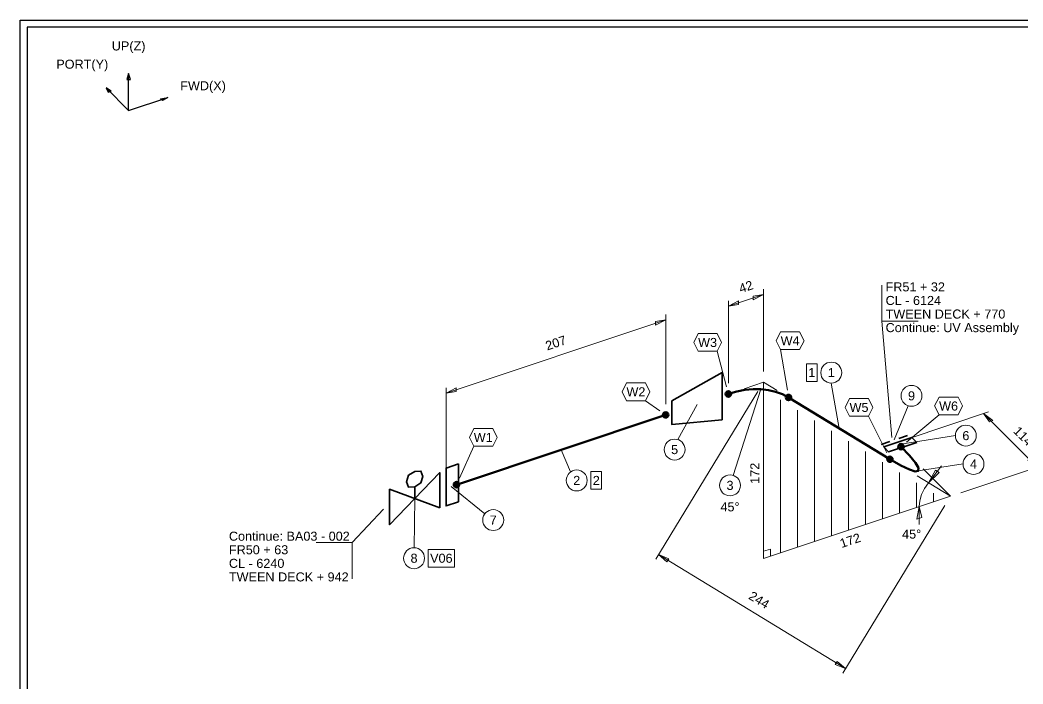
# Model space of a CAD drawing. Header units: millimetres. Extents: x 0 to 420, y 0 to 297.
# Drawn here: x 0 to 277.1, y 113.6 to 297 of the extents above; entities that cross this region are included whole.
import ezdxf
from ezdxf.enums import TextEntityAlignment as Align

# ---------------------------------------------------------------- set-up
doc = ezdxf.new("R2010")
doc.units = ezdxf.units.MM
for name, color, linetype in [('I_Coordinates', 11, 'Continuous'), ('I_CutNumbers', 10, 'Continuous'), ('I_Dimensions', 4, 'Continuous'), ('I_OtherComponents', 2, 'Continuous'), ('I_PartNumbers', 9, 'Continuous'), ('I_Pipes', 1, 'Continuous'), ('I_Tags', 8, 'Continuous'), ('I_Triangles', 5, 'Continuous'), ('SymbolsOnDrawingSheet', 1, 'Continuous')]:
    doc.layers.add(name, color=color, linetype=linetype)
doc.styles.add('Cadmatic Default Text', font='arial.ttf')

# ---------------------------------------------------------------- blocks, each defined once
blk = doc.blocks.new('BA01728716175_PRT_17_3')
at = {"layer": 'I_OtherComponents', "linetype": 'ByBlock', "lineweight": 35, "flags": 128}
blk.add_lwpolyline([(195.77, 157.02), (194.4, 158.4), (186.64, 155.81), (188.01, 154.44), (195.77, 157.02)], dxfattribs=at)
at = {"layer": 'I_OtherComponents', "linetype": 'ByBlock', "lineweight": 50}
for radius in [0.75, 0.375]:
    blk.add_circle((191.44, 155.86), radius, dxfattribs=at)
blk = doc.blocks.new('BA01728716175_PRT_18_3')
at = {"layer": 'I_Pipes', "linetype": 'ByBlock', "lineweight": 0}
for q in [(197.59, 149.71), (195.9, 147.8)]:
    blk.add_line((205.11, 142.19), q, dxfattribs=at)
at = {"layer": 'I_Pipes', "linetype": 'ByBlock', "lineweight": 50, "flags": 128}
blk.add_lwpolyline([(191.44, 155.86), (193.79, 153.39), (195.4, 151.4), (196.22, 149.98), (196.21, 149.18), (195.37, 149.03), (193.74, 149.53), (191.37, 150.66), (188.37, 152.39)], dxfattribs=at)
at = {"layer": 'I_Pipes', "linetype": 'ByBlock', "lineweight": 50}
for centre, radius in [((191.44, 155.86), 0.75), ((191.44, 155.86), 0.375), ((188.37, 152.39), 0.75), ((188.37, 152.39), 0.375)]:
    blk.add_circle(centre, radius, dxfattribs=at)
blk = doc.blocks.new('BA01728716175_PRT_19_3')
at = {"layer": 'I_Pipes', "linetype": 'ByBlock', "lineweight": 50}
blk.add_line((188.37, 152.39), (160.35, 169.46), dxfattribs=at)
blk = doc.blocks.new('BA01728716175_PRT_20_3')
at = {"layer": 'I_Pipes', "linetype": 'ByBlock', "lineweight": 0}
for q in [(148.11, 171.88), (157.25, 171.35)]:
    blk.add_line((153.46, 173.66), q, dxfattribs=at)
at = {"layer": 'I_Pipes', "linetype": 'ByBlock', "lineweight": 50, "flags": 128}
blk.add_lwpolyline([(160.35, 169.46), (158.64, 170.36), (156.79, 171.03), (154.81, 171.49), (152.72, 171.73), (150.55, 171.74), (148.31, 171.52), (146.03, 171.08), (143.72, 170.42)], dxfattribs=at)
at = {"layer": 'I_Pipes', "linetype": 'ByBlock', "lineweight": 50}
for centre, radius in [((143.72, 170.42), 0.75), ((143.72, 170.42), 0.375), ((160.35, 169.46), 0.75), ((160.35, 169.46), 0.375)]:
    blk.add_circle(centre, radius, dxfattribs=at)
blk = doc.blocks.new('BA01728716175_PRT_21_3')
at = {"layer": 'I_OtherComponents', "linetype": 'ByBlock', "lineweight": 35, "flags": 128}
blk.add_lwpolyline([(141.99, 169.84), (141.99, 176.37), (128.13, 168.49), (128.13, 161.95), (141.99, 163.31), (141.99, 169.84)], dxfattribs=at)
at = {"layer": 'I_OtherComponents', "linetype": 'ByBlock', "lineweight": 50}
for centre, radius in [((143.72, 170.42), 0.75), ((143.72, 170.42), 0.375), ((126.4, 164.64), 0.75), ((126.4, 164.64), 0.375)]:
    blk.add_circle(centre, radius, dxfattribs=at)
blk = doc.blocks.new('BA01728716175_PRT_22_3')
at = {"layer": 'I_Pipes', "linetype": 'ByBlock', "lineweight": 50}
blk.add_line((126.4, 164.64), (68.59, 145.37), dxfattribs=at)
blk = doc.blocks.new('BA01728716175_PRT_23_3')
at = {"layer": 'I_OtherComponents', "linetype": 'ByBlock', "lineweight": 35, "flags": 128}
blk.add_lwpolyline([(69.11, 151.1), (65.71, 149.96), (65.71, 139.51), (69.11, 140.65), (69.11, 151.1)], dxfattribs=at)
at = {"layer": 'I_OtherComponents', "linetype": 'ByBlock', "lineweight": 50}
for radius in [0.75, 0.375]:
    blk.add_circle((68.59, 145.37), radius, dxfattribs=at)
blk = doc.blocks.new('BA01728716175_PRT_24_3')
at = {"layer": 'I_OtherComponents', "linetype": 'ByBlock', "lineweight": 35, "flags": 128}
for points in [[(63.97, 138.93), (63.97, 148.73), (50.12, 134.31), (50.12, 144.11), (63.97, 138.93)], [(57.05, 144.79), (58.78, 145.86), (59.3, 147.66), (58.78, 149.12), (57.05, 149.03), (55.31, 147.97), (54.79, 146.16), (55.31, 144.7), (57.05, 144.79), (57.05, 141.52)]]:
    blk.add_lwpolyline(points, dxfattribs=at)
at = {"layer": 'I_OtherComponents', "flags": 1}
blk.add_attdef('ValvePos', (57.05, 141.52), '', height=2.5, dxfattribs=at)
blk = doc.blocks.new('BA01728716175_PRT_153_3')
at = {"layer": 'I_OtherComponents', "linetype": 'ByBlock', "lineweight": 35}
for p, q in [((190.79, 158.13), (193.21, 158.94)), ((185.94, 156.51), (188.36, 157.32))]:
    blk.add_line(p, q, dxfattribs=at)
blk = doc.blocks.new('BA01728716175_TRI_0_3')
at = {"layer": 'I_Triangles', "linetype": 'ByBlock', "lineweight": 0}
for p, q in [((158.16, 126.54), (158.16, 168.8)), ((162.85, 128.1), (162.85, 165.94)), ((167.55, 129.67), (167.55, 163.08)), ((172.25, 131.23), (172.25, 160.22)), ((176.94, 132.8), (176.94, 157.36)), ((181.64, 134.36), (181.64, 154.49)), ((186.33, 135.93), (186.33, 151.63)), ((191.03, 137.49), (191.03, 148.77)), ((195.72, 139.06), (195.72, 145.91)), ((200.42, 140.62), (200.42, 143.05))]:
    blk.add_line(p, q, dxfattribs=at)
at = {"layer": 'I_Triangles', "linetype": 'ByBlock', "lineweight": 0, "flags": 128}
for points in [[(205.11, 142.19), (153.46, 124.97), (153.46, 173.66)], [(202.66, 150.61), (198.99, 145.92), (201.93, 148.75), (200.95, 149.34), (198.99, 145.92), (197.91, 144.32), (197.11, 142.64), (196.62, 140.95), (196.45, 139.3), (197.15, 136.27), (195.76, 135.8), (196.45, 139.3), (196.45, 134.4)], [(155.36, 125.6), (155.36, 127.6), (153.46, 126.97)]]:
    blk.add_lwpolyline(points, dxfattribs=at)
at = {"layer": 'I_Triangles', "linetype": 'ByBlock', "lineweight": 0, "style": 'Cadmatic Default Text'}
for rotation, p in [(90, (151.04, 148.51)), (18.435, (177.39, 129.95))]:
    blk.add_text('172', height=2.5, rotation=rotation, dxfattribs=at).set_placement(p, align=Align.MIDDLE_CENTER)
blk.add_text('45°', height=2.5, dxfattribs=at).set_placement((194.37, 131.72), align=Align.MIDDLE_CENTER)
blk = doc.blocks.new('BA01728716175_DIM_0_3')
at = {"layer": 'I_Dimensions', "linetype": 'ByBlock', "lineweight": 0}
for p, q in [((151.9, 171.1), (123.67, 124.78)), ((175.32, 93.3), (203.55, 139.63)), ((124.45, 126.06), (176.1, 94.58))]:
    blk.add_line(p, q, dxfattribs=at)
at = {"layer": 'I_Dimensions', "linetype": 'ByBlock', "lineweight": 0, "flags": 128}
for points in [[(124.45, 126.06), (126.75, 124.07), (127.27, 124.92), (124.45, 126.06)], [(176.1, 94.58), (173.28, 95.72), (173.8, 96.57), (176.1, 94.58)]]:
    blk.add_lwpolyline(points, dxfattribs=at)
at = {"layer": 'I_Dimensions', "linetype": 'ByBlock', "lineweight": 0, "style": 'Cadmatic Default Text'}
blk.add_text('244', height=2.5, rotation=328.6407, dxfattribs=at).set_placement((152.23, 113.52), align=Align.MIDDLE_CENTER)
blk = doc.blocks.new('BA01728716175_DIM_1_3')
at = {"layer": 'I_Dimensions', "linetype": 'ByBlock', "lineweight": 0}
for p, q in [((193.12, 157.97), (215.65, 165.49)), ((214.23, 165.01), (229.07, 150.17)), ((230.49, 150.65), (207.96, 143.14))]:
    blk.add_line(p, q, dxfattribs=at)
at = {"layer": 'I_Dimensions', "linetype": 'ByBlock', "lineweight": 0, "flags": 128}
for points in [[(214.23, 165.01), (215.88, 162.73), (216.82, 163.05), (214.23, 165.01)], [(229.07, 150.17), (226.47, 152.13), (227.42, 152.45), (229.07, 150.17)]]:
    blk.add_lwpolyline(points, dxfattribs=at)
at = {"layer": 'I_Dimensions', "linetype": 'ByBlock', "lineweight": 0, "style": 'Cadmatic Default Text'}
blk.add_text('114', height=2.5, rotation=315, dxfattribs=at).set_placement((225.21, 158.78), align=Align.MIDDLE_CENTER)
blk = doc.blocks.new('BA01728716175_DIM_2_3')
at = {"layer": 'I_Dimensions', "linetype": 'ByBlock', "lineweight": 0}
for p, q in [((126.4, 192.39), (126.4, 167.64)), ((65.71, 170.66), (126.4, 190.89)), ((65.71, 147.41), (65.71, 172.16))]:
    blk.add_line(p, q, dxfattribs=at)
at = {"layer": 'I_Dimensions', "linetype": 'ByBlock', "lineweight": 0, "flags": 128}
for points in [[(126.4, 190.89), (123.55, 189.44), (123.55, 190.44), (126.4, 190.89)], [(65.71, 170.66), (68.55, 171.11), (68.55, 172.11), (65.71, 170.66)]]:
    blk.add_lwpolyline(points, dxfattribs=at)
at = {"layer": 'I_Dimensions', "linetype": 'ByBlock', "lineweight": 0, "style": 'Cadmatic Default Text'}
blk.add_text('207', height=2.5, rotation=18.435, dxfattribs=at).set_placement((96.05, 184.53), align=Align.MIDDLE_CENTER)
blk = doc.blocks.new('BA01728716175_DIM_3_3')
at = {"layer": 'I_Dimensions', "linetype": 'ByBlock', "lineweight": 0}
for p, q in [((143.72, 194.67), (153.46, 197.91)), ((153.46, 199.41), (153.46, 176.66)), ((143.72, 173.42), (143.72, 196.17))]:
    blk.add_line(p, q, dxfattribs=at)
at = {"layer": 'I_Dimensions', "linetype": 'ByBlock', "lineweight": 0, "flags": 128}
for points in [[(153.46, 197.91), (150.62, 196.46), (150.62, 197.46), (153.46, 197.91)], [(143.72, 194.67), (146.57, 195.11), (146.57, 196.11), (143.72, 194.67)]]:
    blk.add_lwpolyline(points, dxfattribs=at)
at = {"layer": 'I_Dimensions', "linetype": 'ByBlock', "lineweight": 0, "style": 'Cadmatic Default Text'}
blk.add_text('42', height=2.5, rotation=18.435, dxfattribs=at).set_placement((148.59, 200.04), align=Align.MIDDLE_CENTER)
blk = doc.blocks.new('BA01728716175_CRD_0_3')
at = {"layer": 'I_Coordinates', "linetype": 'ByBlock', "lineweight": 0}
blk.add_line((39.8, 129.39), (48.39, 138.64), dxfattribs=at)
at = {"layer": 'I_Coordinates', "linetype": 'ByBlock', "lineweight": 0, "flags": 128}
blk.add_lwpolyline([(39.8, 119.39), (39.8, 129.39), (29.8, 129.39)], dxfattribs=at)
at = {"layer": 'I_Coordinates', "linetype": 'ByBlock', "lineweight": 0, "style": 'Cadmatic Default Text'}
for s, p in [('Continue: BA03 - 002', (5.71, 132.39)), ('FR50 + 63', (5.71, 128.64)), ('CL - 6240', (5.71, 124.89)), ('TWEEN DECK + 942', (5.71, 121.14))]:
    blk.add_text(s, height=2.5, dxfattribs=at).set_placement(p, align=Align.TOP_LEFT)
blk = doc.blocks.new('BA01728716175_CRD_1_3')
at = {"layer": 'I_Coordinates', "linetype": 'ByBlock', "lineweight": 0}
blk.add_line((186.17, 190.5), (188.88, 158.42), dxfattribs=at)
at = {"layer": 'I_Coordinates', "linetype": 'ByBlock', "lineweight": 0, "flags": 128}
blk.add_lwpolyline([(186.17, 200.5), (186.17, 190.5), (196.17, 190.5)], dxfattribs=at)
at = {"layer": 'I_Coordinates', "linetype": 'ByBlock', "lineweight": 0, "style": 'Cadmatic Default Text'}
for s, p in [('FR51 + 32', (187.17, 198.75)), ('CL - 6124', (187.17, 195)), ('TWEEN DECK + 770', (187.17, 191.25)), ('Continue: UV Assembly', (187.17, 187.5))]:
    blk.add_text(s, height=2.5, dxfattribs=at).set_placement(p)
blk = doc.blocks.new('BA01728716175_PTN_0_3')
at = {"layer": 'I_PartNumbers', "linetype": 'ByBlock', "lineweight": 0}
blk.add_line((56.87, 127.94), (57.05, 141.52), dxfattribs=at)
blk.add_circle((56.87, 125.05), 2.89, dxfattribs=at)
at = {"layer": 'I_PartNumbers', "linetype": 'ByBlock', "lineweight": 0, "style": 'Cadmatic Default Text'}
blk.add_text('8', height=2.5, dxfattribs=at).set_placement((56.87, 125.05), align=Align.MIDDLE_CENTER)
blk = doc.blocks.new('BA01728716175_PTN_1_3')
at = {"layer": 'I_PartNumbers', "linetype": 'ByBlock', "lineweight": 0}
blk.add_line((76.4, 137.3), (67.15, 144.89), dxfattribs=at)
blk.add_circle((78.75, 135.6), 2.89, dxfattribs=at)
at = {"layer": 'I_PartNumbers', "linetype": 'ByBlock', "lineweight": 0, "style": 'Cadmatic Default Text'}
blk.add_text('7', height=2.5, dxfattribs=at).set_placement((78.75, 135.6), align=Align.MIDDLE_CENTER)
blk = doc.blocks.new('BA01728716175_PTN_2_3')
at = {"layer": 'I_PartNumbers', "linetype": 'ByBlock', "lineweight": 0}
blk.add_line((100.12, 148.88), (97.5, 155.01), dxfattribs=at)
blk.add_circle((101.82, 146.54), 2.89, dxfattribs=at)
at = {"layer": 'I_PartNumbers', "linetype": 'ByBlock', "lineweight": 0, "style": 'Cadmatic Default Text'}
blk.add_text('2', height=2.5, dxfattribs=at).set_placement((101.82, 146.54), align=Align.MIDDLE_CENTER)
blk = doc.blocks.new('BA01728716175_PTN_3_3')
at = {"layer": 'I_PartNumbers', "linetype": 'ByBlock', "lineweight": 0}
blk.add_line((129.78, 157.81), (135.06, 167.53), dxfattribs=at)
blk.add_circle((128.88, 155.06), 2.89, dxfattribs=at)
at = {"layer": 'I_PartNumbers', "linetype": 'ByBlock', "lineweight": 0, "style": 'Cadmatic Default Text'}
blk.add_text('5', height=2.5, dxfattribs=at).set_placement((128.88, 155.06), align=Align.MIDDLE_CENTER)
blk = doc.blocks.new('BA01728716175_PTN_4_3')
at = {"layer": 'I_PartNumbers', "linetype": 'ByBlock', "lineweight": 0}
blk.add_line((145.08, 147.93), (152.72, 171.73), dxfattribs=at)
blk.add_circle((144.18, 145.18), 2.89, dxfattribs=at)
at = {"layer": 'I_PartNumbers', "linetype": 'ByBlock', "lineweight": 0, "style": 'Cadmatic Default Text'}
blk.add_text('3', height=2.5, dxfattribs=at).set_placement((144.18, 145.18), align=Align.MIDDLE_CENTER)
blk = doc.blocks.new('BA01728716175_PTN_5_3')
at = {"layer": 'I_PartNumbers', "linetype": 'ByBlock', "lineweight": 0}
blk.add_line((193.43, 167.15), (189.57, 157.72), dxfattribs=at)
blk.add_circle((194.33, 169.91), 2.89, dxfattribs=at)
at = {"layer": 'I_PartNumbers', "linetype": 'ByBlock', "lineweight": 0, "style": 'Cadmatic Default Text'}
blk.add_text('9', height=2.5, dxfattribs=at).set_placement((194.33, 169.91), align=Align.MIDDLE_CENTER)
blk = doc.blocks.new('BA01728716175_PTN_6_3')
at = {"layer": 'I_PartNumbers', "linetype": 'ByBlock', "lineweight": 0}
blk.add_line((172.16, 173.43), (174.36, 160.93), dxfattribs=at)
blk.add_circle((172.16, 176.32), 2.89, dxfattribs=at)
at = {"layer": 'I_PartNumbers', "linetype": 'ByBlock', "lineweight": 0, "style": 'Cadmatic Default Text'}
blk.add_text('1', height=2.5, dxfattribs=at).set_placement((172.16, 176.32), align=Align.MIDDLE_CENTER)
blk = doc.blocks.new('BA01728716175_PTN_7_3')
at = {"layer": 'I_PartNumbers', "linetype": 'ByBlock', "lineweight": 0}
blk.add_line((208.57, 151.08), (196.21, 149.18), dxfattribs=at)
blk.add_circle((211.46, 151.08), 2.89, dxfattribs=at)
at = {"layer": 'I_PartNumbers', "linetype": 'ByBlock', "lineweight": 0, "style": 'Cadmatic Default Text'}
blk.add_text('4', height=2.5, dxfattribs=at).set_placement((211.46, 151.08), align=Align.MIDDLE_CENTER)
blk = doc.blocks.new('BA01728716175_PTN_8_3')
at = {"layer": 'I_PartNumbers', "linetype": 'ByBlock', "lineweight": 0}
blk.add_line((206.46, 158.92), (190.86, 156.44), dxfattribs=at)
blk.add_circle((209.35, 158.92), 2.89, dxfattribs=at)
at = {"layer": 'I_PartNumbers', "linetype": 'ByBlock', "lineweight": 0, "style": 'Cadmatic Default Text'}
blk.add_text('6', height=2.5, dxfattribs=at).set_placement((209.35, 158.92), align=Align.MIDDLE_CENTER)
blk = doc.blocks.new('BA01728716175_CUT_10_3')
at = {"layer": 'I_CutNumbers', "linetype": 'ByBlock', "lineweight": 0, "flags": 128}
blk.add_lwpolyline([(108.7, 144.09), (108.7, 148.98), (105.76, 148.98), (105.76, 144.09), (108.7, 144.09)], dxfattribs=at)
at = {"layer": 'I_CutNumbers', "linetype": 'ByBlock', "lineweight": 0, "style": 'Cadmatic Default Text'}
blk.add_text('2', height=2.5, dxfattribs=at).set_placement((107.23, 146.54), align=Align.MIDDLE_CENTER)
blk = doc.blocks.new('BA01728716175_CUT_11_3')
at = {"layer": 'I_CutNumbers', "linetype": 'ByBlock', "lineweight": 0, "flags": 128}
blk.add_lwpolyline([(168.23, 173.88), (168.23, 178.77), (165.29, 178.77), (165.29, 173.88), (168.23, 173.88)], dxfattribs=at)
at = {"layer": 'I_CutNumbers', "linetype": 'ByBlock', "lineweight": 0, "style": 'Cadmatic Default Text'}
blk.add_text('1', height=2.5, dxfattribs=at).set_placement((166.76, 176.32), align=Align.MIDDLE_CENTER)
blk = doc.blocks.new('BA01728716175_fii_9_3')
at = {"layer": 'I_Tags', "linetype": 'ByBlock', "lineweight": 0, "style": 'Cadmatic Default Text'}
blk.add_text('45°', height=2.5, dxfattribs=at).set_placement((144.18, 139.24), align=Align.MIDDLE_CENTER)
blk = doc.blocks.new('BA01728716175_vpo_12_3')
at = {"layer": 'I_Tags', "linetype": 'ByBlock', "lineweight": 0, "flags": 128}
blk.add_lwpolyline([(68.02, 122.6), (68.02, 127.5), (60.81, 127.5), (60.81, 122.6), (68.02, 122.6)], dxfattribs=at)
at = {"layer": 'I_Tags', "linetype": 'ByBlock', "lineweight": 0, "style": 'Cadmatic Default Text'}
blk.add_text('V06', height=2.5, dxfattribs=at).set_placement((64.41, 125.05), align=Align.MIDDLE_CENTER)
blk = doc.blocks.new('Pi_Weld_0')
at = {"layer": 'I_Tags', "linetype": 'ByBlock', "lineweight": 0, "flags": 128}
for points in [[(-2.62, 2.45), (-3.84, 0)], [(-3.84, 0), (-2.62, -2.45)], [(2.62, 2.45), (-2.62, 2.45)], [(3.84, 0), (2.62, 2.45)], [(2.62, -2.45), (3.84, 0)], [(-2.62, -2.45), (-6.58, -11.22)], [(-2.62, -2.45), (2.62, -2.45)]]:
    blk.add_lwpolyline(points, dxfattribs=at)
at = {"layer": 'I_Tags', "linetype": 'ByBlock', "lineweight": 0, "style": 'Cadmatic Default Text'}
blk.add_text('W1', height=2.5, dxfattribs=at).set_placement((0, 0), align=Align.MIDDLE_CENTER)
blk = doc.blocks.new('Pi_Weld_1')
at = {"layer": 'I_Tags', "linetype": 'ByBlock', "lineweight": 0, "flags": 128}
for points in [[(-2.62, 2.45), (-3.84, 0)], [(-3.84, 0), (-2.62, -2.45)], [(2.62, 2.45), (-2.62, 2.45)], [(3.84, 0), (2.62, 2.45)], [(2.62, -2.45), (3.84, 0)], [(-2.62, -2.45), (2.62, -2.45)], [(2.62, -2.45), (6.58, -5.23)]]:
    blk.add_lwpolyline(points, dxfattribs=at)
at = {"layer": 'I_Tags', "linetype": 'ByBlock', "lineweight": 0, "style": 'Cadmatic Default Text'}
blk.add_text('W2', height=2.5, dxfattribs=at).set_placement((0, 0), align=Align.MIDDLE_CENTER)
blk = doc.blocks.new('Pi_Weld_2')
at = {"layer": 'I_Tags', "linetype": 'ByBlock', "lineweight": 0, "flags": 128}
for points in [[(-2.62, 2.45), (-3.84, 0)], [(-3.84, 0), (-2.62, -2.45)], [(2.62, 2.45), (-2.62, 2.45)], [(3.84, 0), (2.62, 2.45)], [(2.62, -2.45), (3.84, 0)], [(-2.62, -2.45), (2.62, -2.45)], [(2.62, -2.45), (5.23, -12.3)]]:
    blk.add_lwpolyline(points, dxfattribs=at)
at = {"layer": 'I_Tags', "linetype": 'ByBlock', "lineweight": 0, "style": 'Cadmatic Default Text'}
blk.add_text('W3', height=2.5, dxfattribs=at).set_placement((0, 0), align=Align.MIDDLE_CENTER)
blk = doc.blocks.new('Pi_Weld_3')
at = {"layer": 'I_Tags', "linetype": 'ByBlock', "lineweight": 0, "flags": 128}
for points in [[(-2.62, 2.45), (-3.84, 0)], [(-3.84, 0), (-2.62, -2.45)], [(2.62, 2.45), (-2.62, 2.45)], [(3.84, 0), (2.62, 2.45)], [(2.62, -2.45), (3.84, 0)], [(-2.62, -2.45), (2.62, -2.45)], [(-2.62, -2.45), (-0.76, -13.68)]]:
    blk.add_lwpolyline(points, dxfattribs=at)
at = {"layer": 'I_Tags', "linetype": 'ByBlock', "lineweight": 0, "style": 'Cadmatic Default Text'}
blk.add_text('W4', height=2.5, dxfattribs=at).set_placement((0, 0), align=Align.MIDDLE_CENTER)
blk = doc.blocks.new('Pi_Weld_4')
at = {"layer": 'I_Tags', "linetype": 'ByBlock', "lineweight": 0, "flags": 128}
for points in [[(-2.62, 2.45), (-3.84, 0)], [(-3.84, 0), (-2.62, -2.45)], [(2.62, 2.45), (-2.62, 2.45)], [(3.84, 0), (2.62, 2.45)], [(2.62, -2.45), (3.84, 0)], [(-2.62, -2.45), (-11.6, -9.95)], [(-2.62, -2.45), (2.62, -2.45)]]:
    blk.add_lwpolyline(points, dxfattribs=at)
at = {"layer": 'I_Tags', "linetype": 'ByBlock', "lineweight": 0, "style": 'Cadmatic Default Text'}
blk.add_text('W6', height=2.5, dxfattribs=at).set_placement((0, 0), align=Align.MIDDLE_CENTER)
blk = doc.blocks.new('Pi_Weld_5')
at = {"layer": 'I_Tags', "linetype": 'ByBlock', "lineweight": 0, "flags": 128}
for points in [[(-2.62, 2.45), (-3.84, 0)], [(-3.84, 0), (-2.62, -2.45)], [(2.62, 2.45), (-2.62, 2.45)], [(3.84, 0), (2.62, 2.45)], [(2.62, -2.45), (3.84, 0)], [(-2.62, -2.45), (2.62, -2.45)], [(2.62, -2.45), (7.65, -12.51)]]:
    blk.add_lwpolyline(points, dxfattribs=at)
at = {"layer": 'I_Tags', "linetype": 'ByBlock', "lineweight": 0, "style": 'Cadmatic Default Text'}
blk.add_text('W5', height=2.5, dxfattribs=at).set_placement((0, 0), align=Align.MIDDLE_CENTER)

msp = doc.modelspace()

# ---------------------------------------------------------------- linework, layer by layer
at = {"layer": 'SymbolsOnDrawingSheet', "linetype": 'ByBlock', "lineweight": -3, "flags": 128}
for points in [[(0, 297), (420, 297), (420, 0), (0, 0), (0, 297)], [(418.01, 295.01), (2, 295.01)], [(2, 295.01), (2, 2)]]:
    msp.add_lwpolyline(points, dxfattribs=at)
at = {"layer": 'SymbolsOnDrawingSheet', "linetype": 'ByBlock', "lineweight": 25, "flags": 128}
for points in [[(30.5, 280.57), (30, 282.21), (29.5, 280.57), (30.5, 280.57)], [(30, 272), (30, 282.21)], [(30, 272), (23.75, 278.25)], [(25.18, 277.39), (23.75, 278.25), (24.32, 277.11), (25.18, 277.39)], [(30, 272), (40.83, 275.61)], [(38.84, 275.28), (40.83, 275.61), (39.34, 274.78), (38.84, 275.28)]]:
    msp.add_lwpolyline(points, dxfattribs=at)

# ---------------------------------------------------------------- block references
at = {"layer": 'I_Coordinates', "lineweight": 0}
for name in ['BA01728716175_CRD_1_3', 'BA01728716175_CRD_0_3']:
    msp.add_blockref(name, (52, 23.3), dxfattribs=at)
at = {"layer": 'I_CutNumbers', "lineweight": 0}
for name in ['BA01728716175_CUT_11_3', 'BA01728716175_CUT_10_3']:
    msp.add_blockref(name, (52, 23.3), dxfattribs=at)
at = {"layer": 'I_Dimensions', "lineweight": 0}
for name in ['BA01728716175_DIM_3_3', 'BA01728716175_DIM_2_3', 'BA01728716175_DIM_0_3', 'BA01728716175_DIM_1_3']:
    msp.add_blockref(name, (52, 23.3), dxfattribs=at)
at = {"layer": 'I_OtherComponents', "lineweight": 35}
for name in ['BA01728716175_PRT_21_3', 'BA01728716175_PRT_153_3', 'BA01728716175_PRT_17_3', 'BA01728716175_PRT_24_3', 'BA01728716175_PRT_23_3']:
    msp.add_blockref(name, (52, 23.3), dxfattribs=at)
at = {"layer": 'I_PartNumbers', "lineweight": 0}
for name in ['BA01728716175_PTN_6_3', 'BA01728716175_PTN_4_3', 'BA01728716175_PTN_5_3', 'BA01728716175_PTN_3_3', 'BA01728716175_PTN_8_3', 'BA01728716175_PTN_2_3', 'BA01728716175_PTN_7_3', 'BA01728716175_PTN_1_3', 'BA01728716175_PTN_0_3']:
    msp.add_blockref(name, (52, 23.3), dxfattribs=at)
at = {"layer": 'I_Pipes', "lineweight": 50}
for name in ['BA01728716175_PRT_20_3', 'BA01728716175_PRT_19_3', 'BA01728716175_PRT_22_3', 'BA01728716175_PRT_18_3']:
    msp.add_blockref(name, (52, 23.3), dxfattribs=at)
at = {"layer": 'I_Tags'}
for name, p in [('Pi_Weld_3', (212.79, 208.42)), ('Pi_Weld_2', (189.98, 207.95)), ('Pi_Weld_1', (170.18, 194.32)), ('Pi_Weld_5', (231.83, 190)), ('Pi_Weld_4', (256.57, 190.4)), ('Pi_Weld_0', (127.99, 181.72))]:
    msp.add_blockref(name, p, dxfattribs=at)
at = {"layer": 'I_Tags', "lineweight": 0}
for name in ['BA01728716175_fii_9_3', 'BA01728716175_vpo_12_3']:
    msp.add_blockref(name, (52, 23.3), dxfattribs=at)
at = {"layer": 'I_Triangles', "lineweight": 0}
msp.add_blockref('BA01728716175_TRI_0_3', (52, 23.3), dxfattribs=at)

# ---------------------------------------------------------------- texts
at = {"layer": 'SymbolsOnDrawingSheet', "linetype": 'ByBlock', "lineweight": 25, "style": 'Cadmatic Default Text'}
for s, p in [('UP(Z)', (30, 289.86)), ('PORT(Y)', (17.19, 284.81)), ('FWD(X)', (50.57, 278.86))]:
    msp.add_text(s, height=2.5, dxfattribs=at).set_placement(p, align=Align.MIDDLE_CENTER)

doc.saveas('drawing.dxf')
